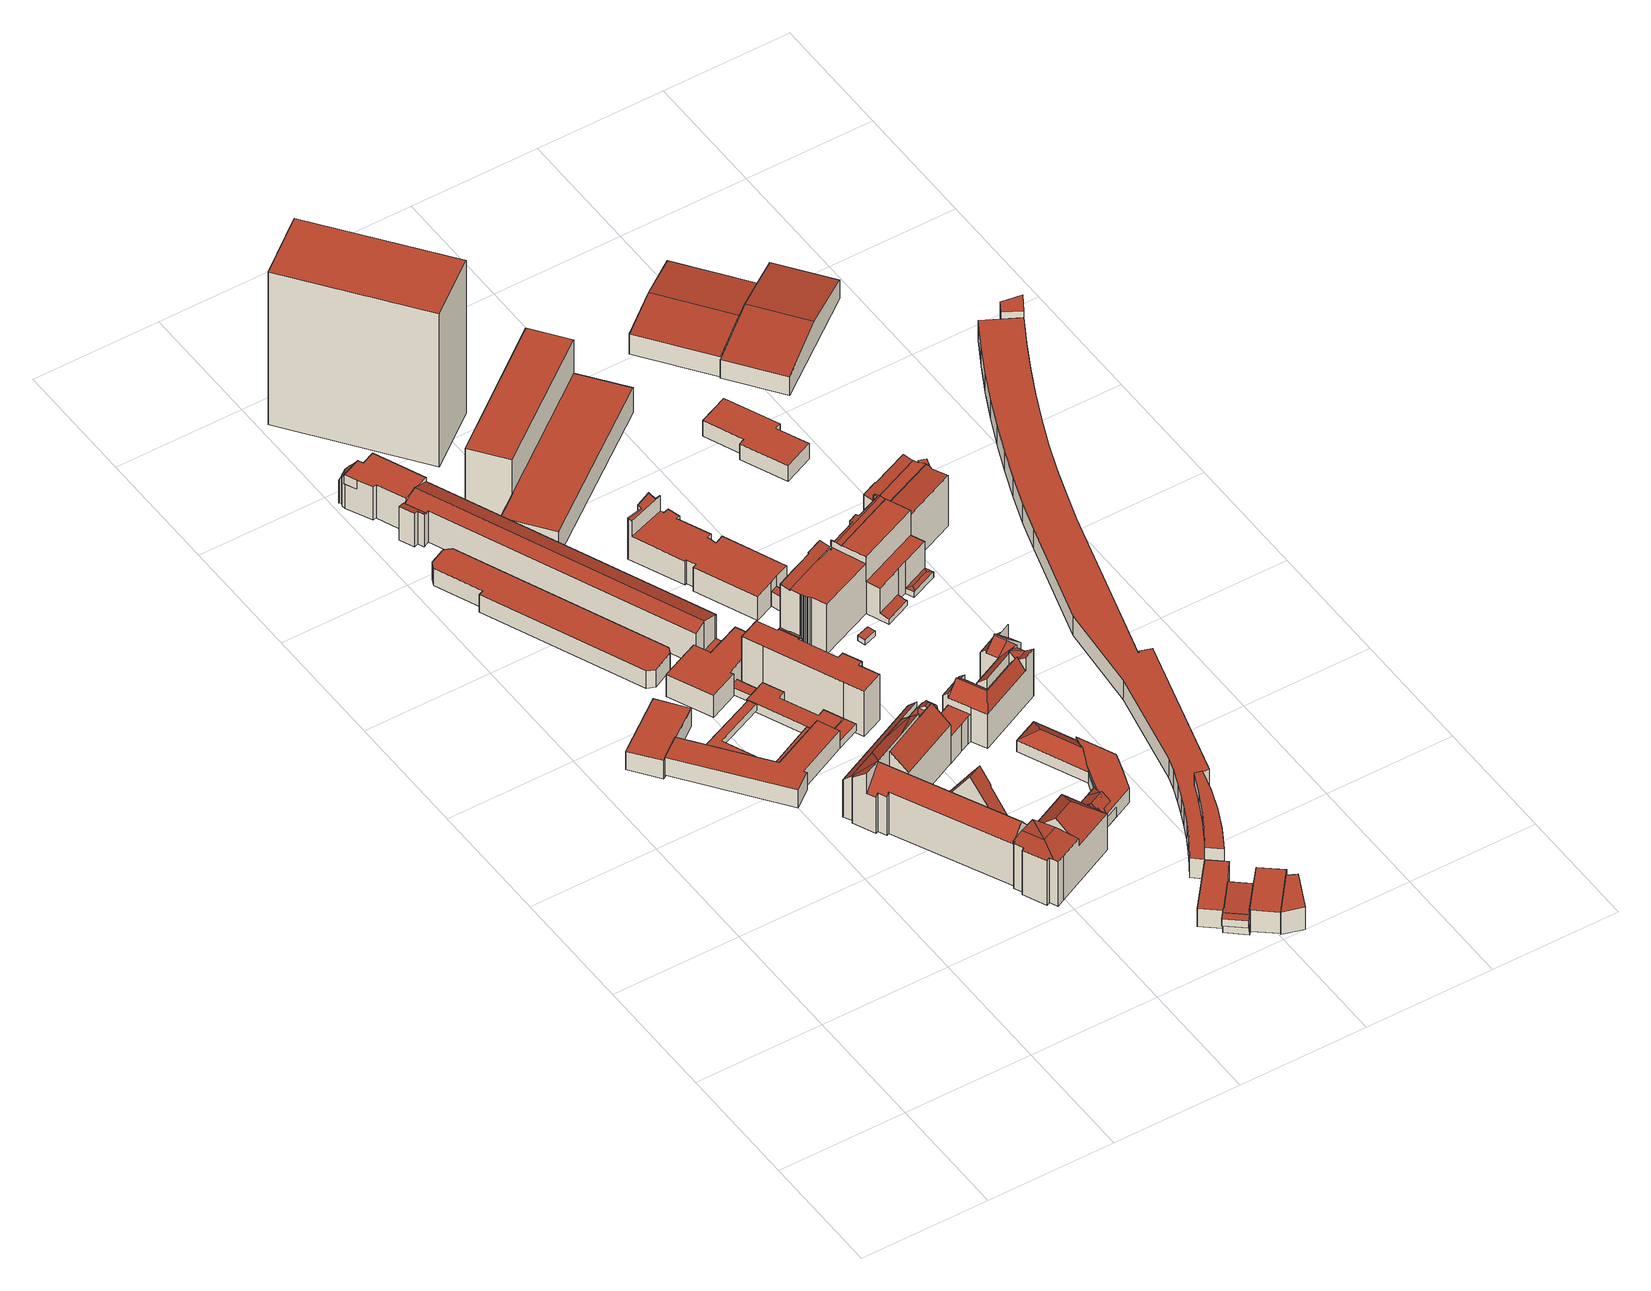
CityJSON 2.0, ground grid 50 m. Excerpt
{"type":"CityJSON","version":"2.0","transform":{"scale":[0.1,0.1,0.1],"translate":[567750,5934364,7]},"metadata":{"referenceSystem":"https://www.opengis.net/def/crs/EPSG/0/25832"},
"CityObjects":{
"building1":{"type":"Building","attributes":{"Gemeindeschluessel":"02000000","Geometrietyp2DReferenz":"3000","function":"31001_3020","roofType":"1000","measuredHeight":8.45,"storeysAboveGround":2},"geometry":[{"type":"MultiSurface","lod":"2","boundaries":[[[0,1,2,3,4]],[[5,6,7,8,9]],[[5,1,0,6]],[[7,4,3,8]],[[8,3,2,9]],[[5,9,2,1]],[[7,6,0,4]]],"semantics":{"surfaces":[{"type":"RoofSurface"},{"type":"GroundSurface"},{"type":"WallSurface"}],"values":[0,1,2,2,2,2,2]}}]},
"building2":{"type":"Building","attributes":{"name":"Staatliche Handelsschule Berliner Tor","Gemeindeschluessel":"02000000","Geometrietyp2DReferenz":"3000","function":"31001_3020","roofType":"1000","measuredHeight":8.22,"storeysAboveGround":2},"geometry":[{"type":"MultiSurface","lod":"2","boundaries":[[[10,11,12,13]],[[13,12,14,15]],[[16,10,13,15,17,18,19,20]],[[21,22,23,24,25,14,12,11]],[[25,24,18,17]],[[23,22,20,19]],[[21,11,10,16]],[[22,21,16,20]],[[24,23,19,18]],[[14,25,17,15]]],"semantics":{"surfaces":[{"type":"WallSurface"},{"type":"GroundSurface"},{"type":"RoofSurface"}],"values":[0,0,1,2,0,0,0,0,0,0]}}]},
"building3":{"type":"Building","attributes":{"Gemeindeschluessel":"02000000","Geometrietyp2DReferenz":"3000","function":"51009_1610","roofType":"1000","measuredHeight":2.94},"geometry":[{"type":"MultiSurface","lod":"2","boundaries":[[[26,27,28,29]],[[30,31,32,33]],[[34,35,36,30,33,26,29,37,38,39,40,41]],[[42,43,44,45,46,47,48,49,28,27,32,31]],[[32,27,26,33]],[[42,31,30,36]],[[47,46,40,39]],[[46,45,41,40]],[[45,44,34,41]],[[44,43,35,34]],[[48,47,39,38]],[[43,42,36,35]],[[49,48,38,37]],[[28,49,37,29]]],"semantics":{"surfaces":[{"type":"WallSurface"},{"type":"GroundSurface"},{"type":"RoofSurface"}],"values":[0,0,1,2,0,0,0,0,0,0,0,0,0,0]}}]},
"building4":{"type":"Building","attributes":{"Gemeindeschluessel":"02000000","Geometrietyp2DReferenz":"3000","function":"31001_3020","roofType":"1000","measuredHeight":8,"storeysAboveGround":2},"geometry":[{"type":"MultiSurface","lod":"2","boundaries":[[[50,51,52,53]],[[53,52,54,55]],[[55,54,56,57]],[[57,56,58,59]],[[59,58,60,61]],[[61,60,62,63]],[[63,62,64,65]],[[65,64,66,67]],[[51,50,68,69]],[[69,68,67,66]],[[67,68,50,53,55,57,59,61,63,65]],[[69,66,64,62,60,58,56,54,52,51]]],"semantics":{"surfaces":[{"type":"WallSurface"},{"type":"GroundSurface"},{"type":"RoofSurface"}],"values":[0,0,0,0,0,0,0,0,0,0,1,2]}}]},
"building5":{"type":"Building","attributes":{"name":"Hochschule für angewandte Wissenschaften","Gemeindeschluessel":"02000000","Geometrietyp2DReferenz":"3000","function":"31001_3020","roofType":"3100","measuredHeight":16.25,"storeysAboveGround":3},"geometry":[{"type":"MultiSurface","lod":"2","boundaries":[[[70,71,72,73,74,75,76]],[[77,78,79,80,81,82]],[[83,84,85]],[[86,87,88,89]],[[90,91,92,93]],[[93,92,94,95]],[[95,94,96,97]],[[98,74,73,99]],[[99,73,72,100]],[[100,72,71,101]],[[76,102,103,70]],[[104,103,105,106]],[[107,108,109]],[[110,111,112]],[[113,114,115,116]],[[117,81,80,118]],[[119,79,78,120]],[[120,78,77,121]],[[121,77,82,122]],[[123,124,125,126]],[[127,128,129,130]],[[108,107,128,127,131,132]],[[123,126,133,119,120,121,122,134,113,116,135,86,89,136,90,93,95,97,98,99,100,101,104,106,131,127,130]],[[123,130,129,137,124]],[[138,133,126,125]],[[110,139,109]],[[119,133,138,118,80,79]],[[134,122,82,81,117,140]],[[135,116,115,141,85,84]],[[113,134,140,112,111,114]],[[132,131,106,105]],[[104,101,71,70,103]],[[86,135,84,83,142,87]],[[83,85,141,102,76,142]],[[98,97,96,75,74]],[[91,90,136,143]],[[143,136,89,88]],[[137,129,128,107,109,139]],[[137,139,110,112,140,117,118,138,125,124]],[[132,105,103,102,141,115,114,111,110,109,108]],[[143,88,87,142,76,75,96,94,92,91]]],"semantics":{"surfaces":[{"type":"RoofSurface"},{"type":"WallSurface"},{"type":"GroundSurface"}],"values":[0,0,0,1,1,1,1,1,1,1,1,1,1,1,1,1,1,1,1,1,1,1,2,1,1,1,1,1,1,1,1,1,1,1,1,1,1,0,0,0,0]}}]},
"building6":{"type":"Building","attributes":{"Gemeindeschluessel":"02000000","Geometrietyp2DReferenz":"3000","function":"31001_3070","roofType":"3100","measuredHeight":28.02,"storeysAboveGround":4},"geometry":[{"type":"MultiSurface","lod":"2","boundaries":[[[144,145,146,147]],[[146,145,148,149]],[[150,151,152,153,154,155,156,157,158,159,160]],[[161,162,163,164,165,166,167]],[[168,169,170,171,172]],[[173,174,170,169]],[[175,170,174]],[[155,176,177,178,156]],[[179,180,181,182,183,155,154]],[[184,171,170,175,185,186,187,188]],[[183,189,176,155]],[[184,190,191,192,193,194,195,196]],[[188,197,198,199,200,191,190]],[[200,201,202,203,204,205,192,191]],[[206,207,208,209]],[[210,147,146,211]],[[212,213,214,215]],[[215,214,216,217]],[[217,216,218,219]],[[220,221,222,223]],[[224,225,226]],[[161,227,162]],[[172,228,229,168]],[[173,230,231,174]],[[232,233,234,235]],[[236,237,238,239]],[[240,160,159,241]],[[242,158,157]],[[243,153,152,244]],[[244,152,151,245]],[[245,151,150,246]],[[246,150,160,240]],[[171,247,228,172]],[[248,165,164,249]],[[249,164,163,250]],[[178,177,251]],[[182,181,252]],[[253,180,179,254]],[[196,171,184]],[[188,187,197]],[[255,176,189]],[[256,195,194,257]],[[257,194,193,258]],[[259,199,198,260]],[[261,205,204,262]],[[262,204,203,263]],[[263,203,202,264]],[[264,202,201,265]],[[265,201,200,266]],[[267,268,269,270]],[[242,157,271,272,273,218,216,214,213]],[[228,247,274,275,276]],[[277,227,161,226,225,278,279,220,223,272,271,178,251,238,237]],[[231,230,280,145,144,273,272,223,222]],[[281,275,274,282]],[[283,284,221,220,279,285]],[[286,287,288,177,176,255]],[[241,159,158,242,213,212]],[[253,254,243,244,245,246,240,241,212,215,217,219,210,211,281,282,289,256,257,258,261,262,263,264,265,266,259,260,290,283,285,291,292,267,270,232,235,248,249,250,293,236,239,288,287,294,295]],[[145,280,173,296,148]],[[231,222,221,284,297]],[[208,207,286,255,189,298]],[[228,276,149,148,296,229]],[[291,285,279,278]],[[252,181,180,253,295,209]],[[286,207,206,294,287]],[[295,294,206,209]],[[259,266,200,199]],[[183,182,298,189]],[[184,188,190]],[[261,258,193,192,205]],[[290,260,198,197,187,186]],[[256,289,171,196,195]],[[283,290,186,185,297,284]],[[231,297,185,175,174]],[[173,169,168]],[[289,282,274,247,171]],[[243,254,179,154,153]],[[288,239,238,251,177]],[[226,161,167]],[[248,235,234,166,165]],[[233,232,270,269]],[[268,267,292,299]],[[156,178,271,157]],[[236,293,277,237]],[[293,250,163,162,227,277]],[[292,291,278,225,224,299]],[[210,219,218,273,144,147]],[[281,211,146,149,276,275]],[[252,209,208,298,182]],[[268,299,224,226,167,166,234,233,269]],[[230,173,280]],[[173,168,229,296]]],"semantics":{"surfaces":[{"type":"RoofSurface"},{"type":"WallSurface"},{"type":"GroundSurface"}],"values":[0,0,0,0,0,0,0,0,0,0,0,0,0,0,0,1,1,1,1,1,1,1,1,1,1,1,1,1,1,1,1,1,1,1,1,1,1,1,1,1,1,1,1,1,1,1,1,1,1,1,0,0,0,1,1,1,1,1,2,0,0,0,1,1,1,1,1,1,1,1,1,1,1,1,1,1,1,1,1,1,1,1,1,1,1,1,1,1,1,0,0,0,0]}}]},
"building7":{"type":"Building","attributes":{"Gemeindeschluessel":"02000000","Geometrietyp2DReferenz":"3000","function":"31001_3020","roofType":"1000","measuredHeight":10.29,"storeysAboveGround":3},"geometry":[{"type":"MultiSurface","lod":"2","boundaries":[[[300,301,302,303]],[[303,302,304,305]],[[306,307,308,309]],[[309,308,310,311]],[[311,310,312,313]],[[313,312,314,315]],[[315,314,316,317]],[[304,302,301,316,314,312,310,308,307,318,319]],[[300,303,305,320,321,306,309,311,313,315,317]],[[306,321,318,307]],[[300,317,316,301]],[[320,305,304,319]],[[321,320,319,318]]],"semantics":{"surfaces":[{"type":"WallSurface"},{"type":"RoofSurface"},{"type":"GroundSurface"}],"values":[0,0,0,0,0,0,0,1,2,0,0,0,0]}}]},
"building8":{"type":"Building","attributes":{"Gemeindeschluessel":"02000000","Geometrietyp2DReferenz":"3000","function":"51009_1610","roofType":"1000","measuredHeight":3.27},"geometry":[{"type":"MultiSurface","lod":"2","boundaries":[[[322,323,324,325]],[[325,324,326,327]],[[327,326,328,329]],[[329,328,330,331]],[[323,322,331,330]],[[331,322,325,327,329]],[[323,330,328,326,324]]],"semantics":{"surfaces":[{"type":"WallSurface"},{"type":"GroundSurface"},{"type":"RoofSurface"}],"values":[0,0,0,0,0,1,2]}}]},
"building9":{"type":"Building","attributes":{"Gemeindeschluessel":"02000000","Geometrietyp2DReferenz":"3000","function":"31001_3020","roofType":"1000","measuredHeight":4.08,"storeysAboveGround":1},"geometry":[{"type":"MultiSurface","lod":"2","boundaries":[[[332,333,334,335]],[[336,337,338,339]],[[340,341,342,343]],[[340,343,332,335,344,345,336,339]],[[338,337,346,347,334,333,342,341]],[[347,346,345,344]],[[338,341,340,339]],[[346,337,336,345]],[[334,347,344,335]],[[342,333,332,343]]],"semantics":{"surfaces":[{"type":"WallSurface"},{"type":"GroundSurface"},{"type":"RoofSurface"}],"values":[0,0,0,1,2,0,0,0,0,0]}}]},
"building10":{"type":"Building","attributes":{"Gemeindeschluessel":"02000000","Geometrietyp2DReferenz":"3000","function":"51009_1610","roofType":"1000","measuredHeight":3.25},"geometry":[{"type":"MultiSurface","lod":"2","boundaries":[[[348,349,338,341]],[[350,351,352,353]],[[350,341,338,351]],[[351,338,349,352]],[[352,349,348,353]],[[353,348,341,350]]],"semantics":{"surfaces":[{"type":"RoofSurface"},{"type":"GroundSurface"},{"type":"WallSurface"}],"values":[0,1,2,2,2,2]}}]},
"building11":{"type":"Building","attributes":{"Gemeindeschluessel":"02000000","Geometrietyp2DReferenz":"3000","function":"31001_2500","roofType":"1000","measuredHeight":2.54,"storeysAboveGround":1},"geometry":[{"type":"MultiSurface","lod":"2","boundaries":[[[354,355,356,357]],[[358,359,360,361]],[[358,357,356,359]],[[359,356,355,360]],[[360,355,354,361]],[[361,354,357,358]]],"semantics":{"surfaces":[{"type":"RoofSurface"},{"type":"GroundSurface"},{"type":"WallSurface"}],"values":[0,1,2,2,2,2]}}]},
"building12":{"type":"Building","attributes":{"Gemeindeschluessel":"02000000","Geometrietyp2DReferenz":"3000","function":"31001_3020","roofType":"1000","measuredHeight":20.87,"storeysAboveGround":5},"geometry":[{"type":"MultiSurface","lod":"2","boundaries":[[[362,363,364,365]],[[364,366,365]],[[317,367,368,315]],[[369,370,367,317]],[[365,371,372,362]],[[373,374,375,376]],[[376,375,377,378]],[[378,377,379,380]],[[381,382,383,384]],[[380,379,370,369]],[[385,386,387,388,389,381,384,373,376,378,380,369,317,315]],[[383,382,390,391,372,371,392,368,367,370,379,377,375,374]],[[391,390,389,388]],[[383,374,373,384]],[[390,382,381,389]],[[387,386,366,364,363]],[[388,387,363,362,372,391]],[[386,385,392,371,365,366]],[[368,392,385,315]]],"semantics":{"surfaces":[{"type":"RoofSurface"},{"type":"WallSurface"},{"type":"GroundSurface"}],"values":[0,0,1,1,1,1,1,1,1,1,2,0,1,1,1,1,1,1,1]}}]},
"building13":{"type":"Building","attributes":{"Gemeindeschluessel":"02000000","Geometrietyp2DReferenz":"3000","function":"51009_1610","roofType":"2100","measuredHeight":3.66},"geometry":[{"type":"MultiSurface","lod":"2","boundaries":[[[393,394,395,396]],[[397,398,399,400]],[[397,396,395,398]],[[398,395,394,399]],[[399,394,393,400]],[[400,393,396,397]]],"semantics":{"surfaces":[{"type":"RoofSurface"},{"type":"GroundSurface"},{"type":"WallSurface"}],"values":[0,1,2,2,2,2]}}]},
"building14":{"type":"Building","attributes":{"Gemeindeschluessel":"02000000","Geometrietyp2DReferenz":"3000","function":"31001_3020","roofType":"1000","measuredHeight":70.5,"storeysAboveGround":17},"geometry":[{"type":"MultiSurface","lod":"2","boundaries":[[[401,402,403,404]],[[405,406,407,408]],[[406,405,401,404]],[[405,408,402,401]],[[408,407,403,402]],[[407,406,404,403]]],"semantics":{"surfaces":[{"type":"RoofSurface"},{"type":"GroundSurface"},{"type":"WallSurface"}],"values":[0,1,2,2,2,2]}}]},
"building15":{"type":"Building","attributes":{"Gemeindeschluessel":"02000000","Geometrietyp2DReferenz":"3000","function":"31001_3070","roofType":"3100","measuredHeight":8.96,"storeysAboveGround":1},"geometry":[{"type":"MultiSurface","lod":"2","boundaries":[[[409,410,411,412]],[[413,414,415,416,417,418,410,409]],[[419,412,411,420]],[[421,418,417,422]],[[422,417,416,423]],[[423,416,415,424]],[[424,415,414,425]],[[425,414,413,426]],[[426,413,409,412,419]],[[420,411,410,418,421]],[[420,421,422,423,424,425,426,419]]],"semantics":{"surfaces":[{"type":"RoofSurface"},{"type":"WallSurface"},{"type":"GroundSurface"}],"values":[0,0,1,1,1,1,1,1,1,1,2]}}]},
"building16":{"type":"Building","attributes":{"Gemeindeschluessel":"02000000","Geometrietyp2DReferenz":"3000","function":"31001_2080","roofType":"1000","measuredHeight":10.43,"storeysAboveGround":1},"geometry":[{"type":"MultiSurface","lod":"2","boundaries":[[[427,428,429,430,431,432,433,434]],[[435,436,437,438,439,440,441,442]],[[435,434,433,436]],[[436,433,432,437]],[[437,432,431,438]],[[438,431,430,439]],[[439,430,429,440]],[[440,429,428,441]],[[441,428,427,442]],[[442,427,434,435]]],"semantics":{"surfaces":[{"type":"RoofSurface"},{"type":"GroundSurface"},{"type":"WallSurface"}],"values":[0,1,2,2,2,2,2,2,2,2]}}]},
"building17":{"type":"Building","attributes":{"Gemeindeschluessel":"02000000","Geometrietyp2DReferenz":"3000","function":"31001_2420","roofType":"1000","measuredHeight":8.29,"storeysAboveGround":1},"geometry":[{"type":"MultiSurface","lod":"2","boundaries":[[[443,444,445,446]],[[446,445,447,448]],[[448,447,449,450]],[[450,449,451,452]],[[452,451,453,454]],[[454,453,455,456]],[[444,443,456,455]],[[456,443,446,448,450,452,454]],[[444,455,453,451,449,447,445]]],"semantics":{"surfaces":[{"type":"WallSurface"},{"type":"GroundSurface"},{"type":"RoofSurface"}],"values":[0,0,0,0,0,0,0,1,2]}}]},
"building18":{"type":"Building","attributes":{"Gemeindeschluessel":"02000000","Geometrietyp2DReferenz":"3000","function":"51009_1610","roofType":"3100","measuredHeight":8.95},"geometry":[{"type":"MultiSurface","lod":"2","boundaries":[[[410,457,458,411]],[[418,417,416,415,414,459,457,410]],[[420,411,458,460]],[[461,459,414,425]],[[425,414,415,424]],[[424,415,416,423]],[[423,416,417,422]],[[422,417,418,421]],[[421,418,410,411,420]],[[460,458,457,459,461]],[[460,461,425,424,423,422,421,420]]],"semantics":{"surfaces":[{"type":"RoofSurface"},{"type":"WallSurface"},{"type":"GroundSurface"}],"values":[0,0,1,1,1,1,1,1,1,1,2]}}]},
"building19":{"type":"Building","attributes":{"Gemeindeschluessel":"02000000","Geometrietyp2DReferenz":"3000","function":"31001_2420","roofType":"1000","measuredHeight":9.83,"storeysAboveGround":1},"geometry":[{"type":"MultiSurface","lod":"2","boundaries":[[[462,463,464,465,466,467,468]],[[469,470,471,472,441,440,439]],[[440,463,462,439]],[[469,468,467,470]],[[470,467,466,471]],[[471,466,465,472]],[[472,465,464,441]],[[441,464,463,440]],[[469,439,462,468]]],"semantics":{"surfaces":[{"type":"RoofSurface"},{"type":"GroundSurface"},{"type":"WallSurface"}],"values":[0,1,2,2,2,2,2,2,2]}}]},
"building20":{"type":"Building","attributes":{"Gemeindeschluessel":"02000000","Geometrietyp2DReferenz":"3000","function":"31001_3021","roofType":"1000","measuredHeight":19.5,"storeysAboveGround":3},"geometry":[{"type":"MultiSurface","lod":"2","boundaries":[[[473,474,475,476]],[[476,475,477,478]],[[479,480,481,482]],[[483,484,485,486]],[[487,488,489,490]],[[490,489,491,492]],[[492,491,484,483]],[[493,494,495,496]],[[496,495,497,498]],[[499,500,501,502]],[[502,501,503,504]],[[504,503,505,506]],[[506,505,507,508]],[[508,507,509,510]],[[511,512,513,514]],[[485,484,491,489,488,513,512,515,509,507,505,503,501,500,516,517,481,480]],[[510,509,515,518]],[[487,490,492,483,486,479,482,473,476,478,493,496,498,499,502,504,506,508,510,518,511,514]],[[479,486,485,480]],[[499,498,497,519,516,500]],[[487,514,513,488]],[[511,518,515,512]],[[473,482,481,517,520,474]],[[520,517,516,519]],[[494,493,478,477]],[[494,477,475,474,520,519,497,495]]],"semantics":{"surfaces":[{"type":"WallSurface"},{"type":"RoofSurface"},{"type":"GroundSurface"}],"values":[0,0,0,0,0,0,0,0,0,0,0,0,0,0,0,1,0,2,0,0,0,0,0,0,0,1]}}]},
"building21":{"type":"Building","attributes":{"Gemeindeschluessel":"02000000","Geometrietyp2DReferenz":"3000","function":"31001_2420","roofType":"1000","measuredHeight":10.21,"storeysAboveGround":1},"geometry":[{"type":"MultiSurface","lod":"2","boundaries":[[[521,465,466,522]],[[522,466,523,524]],[[525,526,465,521]],[[524,523,526,525]],[[524,525,521,522]],[[526,523,466,465]]],"semantics":{"surfaces":[{"type":"WallSurface"},{"type":"GroundSurface"},{"type":"RoofSurface"}],"values":[0,0,0,0,1,2]}}]},
"building22":{"type":"Building","attributes":{"Gemeindeschluessel":"02000000","Geometrietyp2DReferenz":"3000","function":"31001_3021","roofType":"1000","measuredHeight":6.67,"storeysAboveGround":1},"geometry":[{"type":"MultiSurface","lod":"2","boundaries":[[[527,528,529,530]],[[531,532,528,527]],[[533,534,532,531]],[[534,533,530,529]],[[530,533,531,527]],[[534,529,528,532]]],"semantics":{"surfaces":[{"type":"WallSurface"},{"type":"GroundSurface"},{"type":"RoofSurface"}],"values":[0,0,0,0,1,2]}}]},
"building23":{"type":"Building","attributes":{"Gemeindeschluessel":"02000000","Geometrietyp2DReferenz":"3000","function":"31001_3070","roofType":"1000","measuredHeight":9.03,"storeysAboveGround":1},"geometry":[{"type":"MultiSurface","lod":"2","boundaries":[[[410,535,536,537,538,539,540]],[[541,542,543]],[[544,545,546,547,548,541,543]],[[418,417,416,415,549,550,551,535,410]],[[548,552,553,542,541]],[[537,554,555,538]],[[556,540,539,557]],[[558,543,542,559]],[[554,546,545,555]],[[560,544,543,558]],[[561,549,415,562]],[[562,415,416,563]],[[563,416,417,564]],[[564,417,418,565]],[[550,566,551]],[[552,567,553]],[[568,569,567,552,547,536,551,566,570]],[[571,572,561,562,563,564,565,556,557,560,558,559,573]],[[560,557,539,538,555,545,544]],[[536,547,546,554,537]],[[571,573,569,568]],[[573,559,542,553,567,569]],[[572,571,568,570]],[[561,572,570,566,550,549]],[[547,552,548]],[[556,565,418,410,540]],[[551,536,535]]],"semantics":{"surfaces":[{"type":"RoofSurface"},{"type":"WallSurface"},{"type":"GroundSurface"}],"values":[0,0,0,0,0,0,1,1,1,1,1,1,1,1,1,1,0,2,1,1,1,1,1,1,1,1,1]}}]},
"building24":{"type":"Building","attributes":{"Gemeindeschluessel":"02000000","Geometrietyp2DReferenz":"3000","function":"31001_3070","roofType":"3100","measuredHeight":21.92,"storeysAboveGround":3},"geometry":[{"type":"MultiSurface","lod":"2","boundaries":[[[574,575,576,577,578,579]],[[580,581,582,583,584]],[[585,586,581,580]],[[587,588,589,590]],[[591,592,593,587,590]],[[594,595,596,597,598]],[[599,600,601,593,592]],[[602,603,604,605]],[[606,607,608,609,610,611,612,613]],[[614,615,616,617]],[[617,616,618,619]],[[619,618,620,621]],[[608,620,622,609]],[[623,624,625,626]],[[626,625,627,628]],[[629,575,574]],[[579,578,630]],[[631,632,633,634]],[[634,633,635,636]],[[583,637,584]],[[588,638,589]],[[605,581,586,602]],[[639,640,641,642]],[[642,641,643,644]],[[596,645,597]],[[632,590,589]],[[591,590,632,631]],[[604,595,594,581,605]],[[581,594,598,582]],[[646,600,599]],[[647,613,612,648]],[[648,612,611,649]],[[650,607,606,651]],[[651,606,613,647]],[[652,638,588,587,593,601,653]],[[652,653,654,655,623,626,628,614,617,619,621,650,651,647,648,649,656,657,658,659,639,642,644,660]],[[661,662,663,664,665,579,630]],[[629,574,665,664,634,636,666]],[[629,666,657,656,576,575]],[[667,661,630,578,577,610,609,622]],[[663,654,653,601,600,646]],[[585,658,657,666,636,635]],[[659,658,585,580,584,637,668]],[[652,660,603,602,586,638]],[[660,644,643,645,596,595,604,603]],[[583,582,598,597]],[[640,639,659,668]],[[599,592,591,669]],[[663,662,655,654]],[[574,579,665]],[[656,649,611,610,577,576]],[[623,655,662,661,667,624]],[[615,614,628,627]],[[650,621,620,608,607]],[[640,668,637,583,597,645,643,641]],[[585,635,633,632,589,638,586]],[[669,591,631,634,664]],[[669,664,663,646,599]],[[615,627,625,624,667,622,620,618,616]]],"semantics":{"surfaces":[{"type":"RoofSurface"},{"type":"WallSurface"},{"type":"GroundSurface"}],"values":[0,0,0,0,0,0,0,0,0,1,1,1,1,1,1,1,1,1,1,1,1,1,1,1,1,1,1,1,1,1,1,1,1,1,1,2,0,0,1,1,1,1,1,1,1,1,1,1,1,1,1,1,1,1,0,0,0,0,0]}}]},
"building25":{"type":"Building","attributes":{"Gemeindeschluessel":"02000000","Geometrietyp2DReferenz":"3000","function":"31001_3020","roofType":"1000","measuredHeight":26.72,"storeysAboveGround":8},"geometry":[{"type":"MultiSurface","lod":"2","boundaries":[[[670,671,672,673]],[[674,673,672,675]],[[676,671,670,677]],[[678,679,680,681]],[[678,681,682,674,675,683]],[[679,678,683,684]],[[685,682,681,680]],[[674,682,685,677,670,673]],[[683,675,672,671,676,684]],[[685,680,679,684,676,677]]],"semantics":{"surfaces":[{"type":"RoofSurface"},{"type":"WallSurface"},{"type":"GroundSurface"}],"values":[0,1,1,1,2,1,1,1,1,0]}}]},
"building26":{"type":"Building","attributes":{"Gemeindeschluessel":"02000000","Geometrietyp2DReferenz":"3000","function":"31001_2460","roofType":"1000","measuredHeight":2.34,"storeysAboveGround":1},"geometry":[{"type":"MultiSurface","lod":"2","boundaries":[[[686,687,688,689]],[[690,691,692,693]],[[690,689,688,691]],[[691,688,687,692]],[[692,687,686,693]],[[693,686,689,690]]],"semantics":{"surfaces":[{"type":"RoofSurface"},{"type":"GroundSurface"},{"type":"WallSurface"}],"values":[0,1,2,2,2,2]}}]},
"building27":{"type":"Building","attributes":{"Gemeindeschluessel":"02000000","Geometrietyp2DReferenz":"3000","function":"31001_2420","roofType":"1000","measuredHeight":9},"geometry":[{"type":"MultiSurface","lod":"2","boundaries":[[[694,695,696,697,698,699,700,701,702,703]],[[704,705,706,707,708,709,710,711,712,713]],[[713,712,695,694]],[[712,711,696,695]],[[711,710,697,696]],[[710,709,698,697]],[[709,708,699,698]],[[708,707,700,699]],[[707,706,701,700]],[[706,705,702,701]],[[705,704,703,702]],[[704,713,694,703]]],"semantics":{"surfaces":[{"type":"GroundSurface"},{"type":"RoofSurface"},{"type":"WallSurface"}],"values":[0,1,2,2,2,2,2,2,2,2,2,2]}}]},
"building28":{"type":"Building","attributes":{"name":"Gymnasium Klosterschule","Gemeindeschluessel":"02000000","Geometrietyp2DReferenz":"3000","function":"31001_3021","roofType":"1000","measuredHeight":26.23,"storeysAboveGround":6},"geometry":[{"type":"MultiSurface","lod":"2","boundaries":[[[714,715,716,717,718]],[[719,720,721,715,722]],[[723,724,725,726,727,728,729,730]],[[731,732,733,734]],[[735,736,737,738]],[[739,740,735,738]],[[741,742,743,744,745,746]],[[747,736,735,740]],[[748,749,750,751,752,753,754,755,756,757,758,759,760]],[[761,762,763,764,765,766,767,768,769,770,771,772,773,774]],[[747,775,737,736]],[[776,777,778,779]],[[732,780,781,782]],[[783,784,785,786]],[[715,714,722]],[[715,721,716]],[[787,729,728,788]],[[788,728,727,789]],[[789,727,726,790]],[[779,725,724,776]],[[791,792,793,794]],[[794,793,795,796]],[[796,795,797,798]],[[798,797,799,800]],[[800,799,801,802]],[[802,801,803,804]],[[804,803,805,806]],[[806,805,807,808]],[[782,733,732]],[[809,810,811,812]],[[813,814,815,816]],[[816,815,817,818]],[[737,819,820,738]],[[821,745,744,822]],[[822,744,743,823]],[[784,741,746,785]],[[824,758,757,825]],[[825,757,756,826]],[[826,756,755,827]],[[827,755,754,828]],[[828,754,753,829]],[[829,753,752,830]],[[830,752,751,831]],[[831,751,750,832]],[[773,749,748,774]],[[833,772,771,834]],[[834,771,770,835]],[[835,770,769,836]],[[836,769,768,837]],[[837,768,767,838]],[[838,767,766,839]],[[839,766,765,840]],[[840,765,764,841]],[[841,764,763,842]],[[842,763,762,843]],[[844,845,846,847,819,737,775,848]],[[844,848,849,850,851,852,853,854,791,794,796,798,800,802,804,806,808,855,856,857,787,788,789,790,858,859,809,812,813,816,818,860,821,822,823,824,825,826,827,828,829,830,831,832,833,834,835,836,837,838,839,840,841,842,843]],[[861,862,863,817,815,814,811,810,864,865,866,867]],[[868,861,867,869]],[[846,845,870,871,872,873]],[[874,875,876,820,819,847,877,878]],[[879,872,871,869,867,866,880]],[[871,870,868,869]],[[877,847,846,873]],[[854,853,731,734,878,877,873,872]],[[748,760,862,861,868,870,845,761,774]],[[850,849,739,738,820,876]],[[849,848,775,747,740,739]],[[833,832,750,749,773,772]],[[824,823,743,742,759,758]],[[821,860,786,785,746,745]],[[844,843,762,761,845]],[[852,851,875,874,781,780]],[[876,875,851,850]],[[863,862,760,759,742,741,784,783]],[[860,818,817,863,783,786]],[[811,814,813,812]],[[853,852,780,732,731]],[[874,878,734,733,782,781]],[[864,810,809,859]],[[859,858,778,777,865,864]],[[791,854,872,879,792]],[[881,855,808,807]],[[882,880,866,865,777,776,724,723]],[[716,721,720,883,882,723,730,717]],[[858,790,726,725,779,778]],[[856,855,881,883,720,719]],[[857,856,719,722,714,718]],[[787,857,718,717,730,729]],[[881,807,805,803,801,799,797,795,793,792,879,880,882,883]]],"semantics":{"surfaces":[{"type":"RoofSurface"},{"type":"WallSurface"},{"type":"GroundSurface"}],"values":[0,0,0,0,0,0,0,0,0,0,0,0,0,0,1,1,1,1,1,1,1,1,1,1,1,1,1,1,1,1,1,1,1,1,1,1,1,1,1,1,1,1,1,1,1,1,1,1,1,1,1,1,1,1,1,1,2,0,0,0,0,1,1,1,1,1,1,1,1,1,1,1,1,1,1,1,1,1,1,1,1,1,1,1,1,1,1,1,1,0]}}]},
"building29":{"type":"Building","attributes":{"Gemeindeschluessel":"02000000","Geometrietyp2DReferenz":"3000","function":"31001_3020","roofType":"1000","measuredHeight":7.16,"storeysAboveGround":2},"geometry":[{"type":"MultiSurface","lod":"2","boundaries":[[[884,885,886,887,888,889,890,891]],[[892,893,894,895,896,897,898,899]],[[898,897,889,888]],[[895,894,884,891]],[[896,895,891,890]],[[897,896,890,889]],[[894,893,885,884]],[[893,892,886,885]],[[892,899,887,886]],[[899,898,888,887]]],"semantics":{"surfaces":[{"type":"GroundSurface"},{"type":"RoofSurface"},{"type":"WallSurface"}],"values":[0,1,2,2,2,2,2,2,2,2]}}]},
"building30":{"type":"Building","attributes":{"Gemeindeschluessel":"02000000","Geometrietyp2DReferenz":"3000","function":"31001_2420","roofType":"1000","measuredHeight":9},"geometry":[{"type":"MultiSurface","lod":"2","boundaries":[[[900,901,902,903,904,905,906,907,908,909,910,911,912,913,914,915,916,917,918,919,920,921,922,923,924,925,926,927,928,929,930,931,932,933,934,935,936,937,938,939,940,941,942,943,944]],[[945,946,947,948,949,950,951,952,953,954,955,956,957,958,959,960,961,962,963,964,965,966,967,968,969,970,971,972,973,444,974,975,976,977,978,979,980,981,982,983,984,985,986,987,988]],[[988,987,901,900]],[[987,986,902,901]],[[986,985,903,902]],[[985,984,904,903]],[[984,983,905,904]],[[983,982,906,905]],[[982,981,907,906]],[[981,980,908,907]],[[980,979,909,908]],[[979,978,910,909]],[[978,977,911,910]],[[977,976,912,911]],[[976,975,913,912]],[[975,974,914,913]],[[974,444,915,914]],[[444,973,916,915]],[[973,972,917,916]],[[972,971,918,917]],[[971,970,919,918]],[[970,969,920,919]],[[969,968,921,920]],[[968,967,922,921]],[[967,966,923,922]],[[966,965,924,923]],[[965,964,925,924]],[[964,963,926,925]],[[963,962,927,926]],[[962,961,928,927]],[[961,960,929,928]],[[960,959,930,929]],[[959,958,931,930]],[[958,957,932,931]],[[957,956,933,932]],[[956,955,934,933]],[[955,954,935,934]],[[954,953,936,935]],[[953,952,937,936]],[[952,951,938,937]],[[951,950,939,938]],[[950,949,940,939]],[[949,948,941,940]],[[948,947,942,941]],[[947,946,943,942]],[[946,945,944,943]],[[945,988,900,944]]],"semantics":{"surfaces":[{"type":"GroundSurface"},{"type":"RoofSurface"},{"type":"WallSurface"}],"values":[0,1,2,2,2,2,2,2,2,2,2,2,2,2,2,2,2,2,2,2,2,2,2,2,2,2,2,2,2,2,2,2,2,2,2,2,2,2,2,2,2,2,2,2,2,2,2]}}]},
"building31":{"type":"Building","attributes":{"Gemeindeschluessel":"02000000","Geometrietyp2DReferenz":"3000","function":"31001_2500","roofType":"1000","measuredHeight":2.81,"storeysAboveGround":1},"geometry":[{"type":"MultiSurface","lod":"2","boundaries":[[[989,990,991,992]],[[993,994,995,996]],[[996,995,990,989]],[[995,994,991,990]],[[994,993,992,991]],[[993,996,989,992]]],"semantics":{"surfaces":[{"type":"GroundSurface"},{"type":"RoofSurface"},{"type":"WallSurface"}],"values":[0,1,2,2,2,2]}}]},
"building32":{"type":"Building","attributes":{"Gemeindeschluessel":"02000000","Geometrietyp2DReferenz":"3000","function":"31001_3210","roofType":"3100","measuredHeight":11.47,"storeysAboveGround":1},"geometry":[{"type":"MultiSurface","lod":"2","boundaries":[[[997,998,999,1000]],[[998,1001,1002,999]],[[1003,997,1000,1004]],[[1005,1002,1001,1006]],[[1006,1001,998,997,1003]],[[1004,1000,999,1002,1005]],[[1004,1005,1006,1003]]],"semantics":{"surfaces":[{"type":"RoofSurface"},{"type":"WallSurface"},{"type":"GroundSurface"}],"values":[0,0,1,1,1,1,2]}}]},
"building33":{"type":"Building","attributes":{"Gemeindeschluessel":"02000000","Geometrietyp2DReferenz":"3000","function":"31001_3210","roofType":"3100","measuredHeight":11.7,"storeysAboveGround":2},"geometry":[{"type":"MultiSurface","lod":"2","boundaries":[[[1007,1008,1009,1010,1011]],[[1008,1012,1013,1014,1009]],[[1015,1011,1010,1016]],[[1017,1007,1011,1015]],[[1018,1014,1013,1019]],[[1019,1013,1012,1020]],[[1020,1012,1008,1007,1017]],[[1016,1010,1009,1014,1018]],[[1016,1018,1019,1020,1017,1015]]],"semantics":{"surfaces":[{"type":"RoofSurface"},{"type":"WallSurface"},{"type":"GroundSurface"}],"values":[0,0,1,1,1,1,1,1,2]}}]},
"building34":{"type":"Building","attributes":{"Gemeindeschluessel":"02000000","Geometrietyp2DReferenz":"3000","function":"31001_2420","roofType":"1000","measuredHeight":9},"geometry":[{"type":"MultiSurface","lod":"2","boundaries":[[[1021,1022,1023,1024]],[[1025,1026,1027,1028]],[[1028,1027,1022,1021]],[[1027,1026,1023,1022]],[[1026,1025,1024,1023]],[[1025,1028,1021,1024]]],"semantics":{"surfaces":[{"type":"GroundSurface"},{"type":"RoofSurface"},{"type":"WallSurface"}],"values":[0,1,2,2,2,2]}}]}
},
"vertices":[
[395,1890,126],[315,1997,126],[102,1838,126],[183,1731,126],[190,1736,126],[315,1997,41],[395,1890,41],[190,1736,41],[183,1731,41],[102,1838,41],
[544,1417,52],[544,1417,134],[473,1363,134],[473,1363,52],[190,1736,134],[190,1736,52],[537,1426,52],[271,1797,52],[493,1506,52],[708,1605,52],[744,1523,52],[537,1426,134],[744,1523,134],[708,1605,134],[493,1506,134],[271,1797,134],
[598,1854,54],[598,1854,84],[611,1823,84],[611,1823,54],[339,1707,54],[339,1707,84],[319,1734,84],[319,1734,54],[493,1506,54],[448,1564,54],[379,1723,54],[418,1741,54],[487,1581,54],[507,1555,54],[691,1642,54],[708,1605,54],[379,1723,84],[448,1564,84],[493,1506,84],[708,1605,84],[691,1642,84],[507,1555,84],[487,1581,84],[418,1741,84],
[127,2976,40],[127,2976,120],[156,2964,120],[156,2964,40],[495,2178,120],[495,2178,40],[485,2154,120],[485,2154,40],[402,2112,120],[402,2112,40],[371,2124,120],[371,2124,40],[109,2732,120],[109,2732,40],[129,2741,120],[129,2741,40],[52,2919,120],[52,2919,40],[64,2947,40],[64,2947,120],
[81,3422,191],[75,3429,182],[67,3435,174],[58,3438,168],[48,3439,163],[42,3439,162],[7,3390,191],[99,3106,197],[116,3113,192],[125,3090,192],[135,3094,189],[100,3175,189],[74,3163,197],[6,3393,152],[7,3385,152],[27,3344,152],[5,3400,42],[5,3400,174],[11,3414,161],[11,3414,42],[16,3420,42],[16,3420,158],[22,3428,153],[22,3428,42],[29,3434,153],[29,3434,42],[38,3438,158],[38,3438,42],[48,3439,42],[58,3438,42],[67,3435,42],[75,3429,42],[7,3390,195],[81,3422,195],[81,3422,42],[90,3402,195],[90,3402,42],[225,3230,177],[225,3230,195],[184,3212,195],[141,3194,195],[115,3183,195],[115,3183,184],[68,3290,42],[68,3290,195],[54,3289,195],[54,3289,42],[100,3175,177],[135,3094,177],[125,3090,42],[116,3113,42],[99,3106,42],[74,3163,42],[612,2143,42],[612,2143,202],[570,2125,184],[570,2125,42],[680,2173,42],[680,2173,177],[676,2171,179],[676,2171,42],[141,3424,42],[141,3424,195],[150,3101,42],[115,3181,42],[7,3385,42],[4,3419,42],[617,2146,204],[150,3101,184],[162,3203,204],[115,3181,184],[27,3344,195],[6,3393,186],[4,3419,146],
[604,1149,314],[669,1179,314],[589,1205,268],[580,1200,268],[706,1271,259],[585,1214,259],[874,611,263],[864,606,261],[905,519,261],[919,526,263],[925,512,263],[947,599,270],[909,679,270],[876,664,266],[863,658,264],[866,652,264],[857,647,263],[903,860,221],[920,823,160],[969,846,160],[938,912,271],[943,915,271],[925,954,337],[870,928,337],[889,1322,285],[890,1320,288],[932,1341,288],[961,1390,234],[875,1350,234],[890,1320,287],[904,1290,234],[946,1311,288],[974,710,261],[973,709,262],[942,695,266],[933,495,261],[962,509,261],[1051,550,261],[1032,588,266],[1012,630,270],[965,1383,234],[977,1325,249],[977,1326,249],[989,1331,234],[986,1338,234],[993,672,266],[975,1361,256],[992,1369,256],[1002,1396,238],[999,1398,235],[990,1400,230],[980,1399,227],[961,1390,227],[989,1331,227],[1006,1339,227],[1016,1347,230],[1020,1359,237],[1020,1367,234],[1017,1373,234],[1014,1379,234],[1012,1383,234],[1007,1392,235],[1145,778,225],[1141,787,225],[1099,670,310],[1216,628,225],[580,1200,57],[589,1205,57],[655,1092,57],[655,1092,248],[644,1087,234],[644,1087,57],[629,1120,234],[629,1120,57],[620,1116,222],[620,1116,57],[767,1143,221],[767,1143,234],[735,1210,298],[735,1210,221],[819,1034,160],[819,1034,221],[837,997,221],[920,823,221],[875,1350,258],[875,1350,259],[904,1290,314],[904,1290,298],[900,992,57],[900,992,270],[906,995,270],[906,995,57],[918,780,57],[918,780,246],[935,788,223],[935,788,57],[857,647,57],[866,652,57],[863,658,249],[919,526,57],[905,519,57],[864,606,57],[874,611,57],[961,1390,258],[943,915,57],[938,912,57],[969,846,57],[973,709,223],[1051,550,225],[962,509,57],[933,495,57],[974,710,225],[980,1399,57],[990,1400,57],[999,1398,57],[1016,1347,57],[1006,1339,57],[1007,1392,57],[1012,1383,57],[1014,1379,57],[1017,1373,57],[1020,1367,57],[1020,1359,57],[855,1059,57],[855,1059,148],[866,1065,148],[866,1065,57],[909,679,311],[669,1179,311],[604,1149,222],[947,1419,227],[571,1242,227],[585,1214,258],[902,815,246],[803,1026,244],[751,1135,244],[792,1237,314],[571,1242,57],[947,1419,57],[1009,1258,57],[1009,1258,234],[751,1135,57],[1140,788,224],[1140,788,57],[973,709,57],[961,1390,57],[977,1326,57],[803,1026,57],[858,1052,57],[902,815,57],[1145,778,57],[1216,628,57],[763,1298,259],[977,1325,298],[1012,630,310],[858,1052,160],
[585,1944,44],[585,1944,147],[591,1931,147],[591,1931,44],[480,1882,147],[480,1882,44],[583,2058,44],[583,2058,147],[718,2115,147],[718,2115,44],[720,2110,147],[720,2110,44],[758,2022,147],[758,2022,44],[732,2010,147],[732,2010,44],[651,1974,147],[651,1974,44],[557,2119,147],[403,2052,147],[403,2052,44],[557,2119,44],
[622,1961,50],[622,1961,83],[654,1885,83],[654,1885,50],[619,1869,83],[619,1869,50],[591,1931,83],[591,1931,50],[585,1944,83],[585,1944,50],
[684,1898,45],[684,1898,85],[719,1820,85],[719,1820,45],[782,1678,45],[782,1678,85],[814,1606,85],[814,1606,45],[725,1567,45],[725,1567,85],[596,1859,85],[596,1859,45],[689,1807,45],[753,1665,45],[753,1665,85],[689,1807,85],
[744,1523,85],[834,1562,85],[725,1567,53],[814,1606,53],[834,1562,53],[744,1523,53],
[627,2109,72],[691,2137,72],[676,2171,72],[612,2143,72],[612,2143,46],[676,2171,46],[691,2137,46],[627,2109,46],
[805,1865,247],[823,1873,233],[822,1874,233],[774,1935,247],[792,1943,233],[651,1974,253],[732,2010,253],[684,1898,44],[684,1898,253],[774,1935,253],[805,1865,253],[900,1647,44],[900,1647,253],[934,1571,253],[934,1571,44],[847,1533,253],[847,1533,44],[814,1606,253],[814,1606,44],[887,1725,44],[887,1725,253],[918,1655,253],[918,1655,44],[767,1932,44],[792,1943,44],[823,1873,44],[800,1863,44],[864,1715,44],[864,1715,253],[800,1863,253],[767,1932,253],
[1402,58,93],[1418,77,98],[1348,135,98],[1332,116,93],[1332,116,61],[1348,135,61],[1418,77,61],[1402,58,61],
[381,3388,738],[596,3551,738],[230,4032,738],[18,3867,738],[381,3388,33],[18,3867,33],[230,4032,33],[596,3551,33],
[1169,727,153],[1238,760,153],[1214,811,107],[1145,778,107],[1193,676,107],[1263,709,107],[1257,722,118],[1264,725,118],[1254,745,136],[1247,742,136],[1145,778,63],[1214,811,63],[1247,742,63],[1254,745,63],[1264,725,63],[1257,722,63],[1263,709,63],[1193,676,63],
[1418,77,99],[1428,89,100],[1426,91,100],[1502,184,111],[1436,238,111],[1360,145,100],[1358,147,100],[1348,135,99],[1348,135,6],[1358,147,6],[1360,145,6],[1436,238,6],[1502,184,6],[1426,91,6],[1428,89,6],[1418,77,6],
[1440,382,11],[1440,382,94],[1490,341,94],[1490,341,11],[1503,331,94],[1503,331,11],[1436,238,94],[1436,238,11],[1360,145,94],[1360,145,11],[1358,147,94],[1358,147,11],[1291,201,94],[1291,201,11],
[1299,789,153],[1275,840,107],[1324,738,107],[1275,840,63],[1324,738,63],
[1502,184,105],[1426,91,105],[1428,89,105],[1506,25,105],[1618,163,105],[1635,183,105],[1555,248,105],[1555,248,6],[1635,183,6],[1618,163,6],[1506,25,6],
[656,2668,46],[656,2668,233],[720,2684,230],[720,2684,46],[715,2698,238],[715,2698,46],[753,2463,46],[753,2463,155],[746,2460,155],[746,2460,46],[752,2421,46],[752,2421,155],[768,2428,155],[768,2428,46],[958,2233,46],[958,2233,155],[928,2219,155],[928,2219,46],[853,2186,155],[853,2186,46],[776,2725,46],[776,2725,241],[786,2701,227],[786,2701,46],[808,2707,226],[808,2707,46],[814,2692,46],[814,2692,155],[836,2698,155],[836,2698,46],[849,2649,155],[849,2649,46],[835,2645,155],[835,2645,46],[889,2521,155],[889,2521,46],[870,2513,155],[870,2513,46],[915,2492,46],[915,2492,155],[1016,2257,155],[1016,2257,46],[879,2476,155],[808,2705,155],[662,2655,155],[879,2476,46],[808,2705,225],[662,2655,225],
[1506,25,3],[1618,163,3],[1655,146,105],[1655,146,3],[1588,0,3],[1588,0,105],
[928,2219,47],[928,2219,113],[958,2233,113],[958,2233,47],[959,2126,47],[959,2126,113],[989,2139,47],[989,2139,113],
[1292,785,153],[1305,826,127],[1316,860,106],[1312,858,106],[1311,857,106],[1214,811,106],[1294,1148,151],[1317,1225,112],[1220,1181,112],[1336,926,112],[1336,925,112],[1336,924,112],[1346,953,127],[1361,999,151],[1263,709,106],[1268,711,106],[1278,744,127],[1376,1046,127],[1385,1075,112],[1336,924,106],[1336,925,106],[1214,811,62],[1311,857,62],[1220,1181,62],[1317,1225,62],[1336,926,62],[1263,709,62],[1257,722,62],[1264,725,62],[1254,745,62],[1247,742,62],[1268,711,127],[1385,1075,127],[1425,852,127],[1450,932,127],[1398,773,127],[1425,852,62],[1398,773,62],[1450,932,62],
[1160,1426,231],[1179,1434,231],[1170,1453,213],[1076,1409,213],[1085,1390,231],[1104,1399,231],[1324,1450,219],[1371,1472,258],[1350,1516,258],[1319,1501,232],[1304,1494,219],[1325,1450,219],[1387,1437,258],[1401,1407,247],[1387,1436,247],[1368,1427,258],[1341,1414,274],[1352,1390,252],[1355,1385,247],[1401,1406,247],[1371,1472,264],[1452,1511,173],[1431,1554,173],[1379,1529,232],[1350,1516,264],[1358,1379,252],[1369,1355,273],[1415,1377,273],[1387,1437,109],[1468,1475,109],[1452,1511,109],[1371,1472,109],[1017,1373,109],[1020,1367,109],[1020,1359,109],[1085,1390,109],[1076,1409,109],[1062,1402,109],[1027,1386,109],[1014,1379,109],[977,1326,55],[977,1326,179],[1006,1339,179],[1006,1339,55],[1016,1347,179],[1016,1347,55],[1020,1359,179],[1020,1359,55],[1085,1390,179],[1106,1304,55],[1106,1304,179],[1073,1288,179],[1073,1288,55],[1009,1258,179],[1009,1258,55],[1179,1434,211],[1085,1390,211],[1341,1414,211],[1341,1414,258],[1217,1355,258],[1217,1355,211],[1200,1391,219],[1200,1391,211],[1304,1494,232],[1387,1436,258],[1386,1558,55],[1386,1558,210],[1395,1538,231],[1395,1538,55],[1431,1555,231],[1431,1555,55],[1431,1554,232],[1369,1355,212],[1014,1379,55],[1027,1386,55],[1062,1402,55],[1020,1367,55],[1017,1373,55],[1387,1436,55],[1415,1377,55],[1151,1252,55],[1123,1311,55],[1170,1453,55],[1200,1390,55],[1325,1450,55],[1294,1514,55],[1468,1475,55],[1122,1311,211],[1123,1311,212],[1151,1252,212],[1184,1303,261],[1132,1412,261],[1200,1390,211],[1122,1311,179],[1294,1514,210],[1355,1385,261],
[461,3068,281],[945,3434,281],[843,3568,281],[360,3200,281],[360,3200,13],[843,3568,13],[945,3434,127],[461,3068,127],[489,2830,13],[489,2830,127],[365,2994,127],[365,2994,13],[461,3067,13],[1071,3269,13],[1071,3269,127],[461,3067,127],
[1086,1890,74],[1136,1906,74],[1127,1937,74],[1076,1922,74],[1076,1922,51],[1127,1937,51],[1136,1906,51],[1086,1890,51],
[1490,341,60],[1440,382,60],[1487,458,60],[1531,536,60],[1570,616,60],[1606,697,60],[1633,690,60],[1608,599,60],[1576,510,60],[1536,424,60],[1536,424,150],[1576,510,150],[1608,599,150],[1633,690,150],[1606,697,150],[1570,616,150],[1531,536,150],[1487,458,150],[1440,382,150],[1490,341,150],
[872,2045,75],[880,2049,75],[897,2056,75],[882,2092,75],[857,2081,75],[888,2008,73],[913,2019,79],[897,2056,79],[872,2045,73],[897,2056,268],[1122,2153,268],[1105,2193,277],[1040,2166,277],[1042,2162,276],[989,2139,276],[959,2126,276],[882,2092,276],[1210,1936,64],[1307,1977,64],[1293,2010,75],[1196,1969,75],[1359,2019,73],[1432,2050,73],[1442,2073,68],[1336,2028,68],[1350,1996,68],[1351,1997,68],[1364,2257,267],[1577,2348,267],[1561,2385,275],[1410,2321,275],[1409,2323,276],[1347,2297,276],[1454,2041,68],[1381,2216,269],[1603,2310,269],[1603,2311,269],[1601,2314,269],[1600,2316,269],[1598,2319,269],[1596,2321,269],[1593,2323,269],[1591,2325,269],[1588,2326,269],[1585,2328,269],[1577,2348,269],[1364,2257,269],[1418,2129,275],[1631,2220,275],[1605,2281,269],[1606,2284,269],[1606,2287,269],[1607,2290,268],[1607,2293,268],[1607,2296,268],[1607,2299,268],[1606,2302,267],[1605,2305,267],[1604,2308,267],[1603,2310,267],[1381,2216,267],[1455,2041,68],[1122,2153,64],[1124,2153,64],[1107,2194,64],[1105,2193,64],[1310,1978,64],[1296,2011,64],[1293,2010,64],[1357,2254,64],[1364,2257,64],[1347,2297,64],[1340,2294,64],[959,2126,42],[989,2139,42],[1042,2162,42],[1040,2166,42],[959,1930,42],[959,1930,271],[936,1986,271],[936,1986,42],[932,1989,271],[932,1989,42],[928,1993,271],[928,1993,42],[925,1997,271],[925,1997,42],[922,2001,271],[922,2001,42],[920,2005,271],[920,2005,42],[918,2010,271],[918,2010,42],[916,2014,271],[916,2014,42],[1230,2185,42],[1230,2185,302],[1225,2197,300],[1225,2197,42],[1259,2211,42],[1259,2211,300],[1264,2199,302],[1264,2199,42],[1363,2241,302],[1363,2241,42],[1442,2073,189],[1336,2028,189],[1409,2323,42],[1410,2321,42],[1561,2385,42],[1585,2328,42],[1588,2326,42],[1591,2325,42],[1593,2323,42],[1596,2321,42],[1598,2319,42],[1600,2316,42],[1601,2314,42],[1603,2311,42],[1604,2308,42],[1605,2305,42],[1606,2302,42],[1607,2299,42],[1607,2296,42],[1607,2293,42],[1607,2290,42],[1606,2287,42],[1606,2284,42],[1605,2281,42],[1631,2220,42],[1418,2129,42],[1418,2129,302],[1420,2124,302],[1420,2124,189],[1455,2041,42],[1350,1996,42],[1336,2029,42],[1296,2012,42],[1310,1978,42],[1210,1936,42],[1175,2021,42],[914,2019,42],[888,2008,42],[857,2081,42],[1107,2194,42],[1129,2142,42],[1340,2294,42],[1373,2236,304],[1364,2257,300],[1357,2254,300],[1129,2142,302],[1124,2153,300],[1122,2153,300],[1130,2132,304],[1381,2216,300],[1138,2112,300],[1381,2216,302],[1138,2112,302],[1175,2021,302],[1176,2021,302],[1296,2011,189],[1296,2012,189],[1336,2029,189],[1176,2021,189],[1196,1969,189],[1175,2021,271],[1122,2153,271],[914,2019,271],[897,2056,271],[913,2019,271],
[1299,2680,50],[1223,2856,50],[1246,2866,50],[1181,3016,50],[1298,3067,50],[1387,2863,50],[1363,2853,50],[1416,2731,50],[1246,2866,121],[1223,2856,121],[1299,2680,121],[1416,2731,121],[1363,2853,121],[1387,2863,121],[1298,3067,121],[1181,3016,121],
[1795,1325,4],[1801,1323,4],[1804,1330,4],[1847,1315,4],[1845,1308,4],[1691,744,4],[1689,735,4],[1650,733,4],[1649,740,4],[1643,740,4],[1633,690,4],[1606,697,4],[1570,616,4],[1531,536,4],[1487,458,4],[1440,382,4],[1402,416,4],[1434,467,4],[1464,519,4],[1493,572,4],[1519,627,4],[1544,682,4],[1567,737,4],[1587,794,4],[1606,851,4],[1684,1244,4],[1712,1588,4],[1830,2008,4],[1866,2129,4],[1907,2248,4],[1951,2367,4],[1998,2484,4],[2049,2600,4],[2103,2714,4],[2161,2827,4],[2222,2937,4],[2354,2865,4],[2295,2758,4],[2239,2649,4],[2187,2539,4],[2138,2427,4],[2092,2314,4],[2049,2199,4],[2011,2084,4],[1975,1967,4],[1975,1967,94],[2011,2084,94],[2049,2199,94],[2092,2314,94],[2138,2427,94],[2187,2539,94],[2239,2649,94],[2295,2758,94],[2354,2865,94],[2222,2937,94],[2161,2827,94],[2103,2714,94],[2049,2600,94],[1998,2484,94],[1951,2367,94],[1907,2248,94],[1866,2129,94],[1830,2008,94],[1712,1588,94],[1684,1244,94],[1606,851,94],[1587,794,94],[1567,737,94],[1544,682,94],[1519,627,94],[1493,572,94],[1464,519,94],[1434,467,94],[1402,416,94],[1487,458,94],[1531,536,94],[1570,616,94],[1606,697,94],[1633,690,94],[1643,740,94],[1649,740,94],[1650,733,94],[1689,735,94],[1691,744,94],[1845,1308,94],[1847,1315,94],[1804,1330,94],[1801,1323,94],[1795,1325,94],
[1709,2454,63],[1682,2463,63],[1691,2492,63],[1718,2483,63],[1718,2483,91],[1691,2492,91],[1682,2463,91],[1709,2454,91],
[1373,3201,162],[1521,3313,185],[1330,3569,185],[1181,3458,162],[1670,3426,162],[1478,3681,162],[1373,3201,71],[1181,3458,71],[1478,3681,71],[1670,3426,71],
[1517,3003,155],[1712,3150,187],[1565,3346,187],[1373,3201,155],[1370,3199,155],[1908,3296,155],[1761,3493,155],[1670,3426,170],[1370,3199,70],[1373,3201,70],[1517,3003,70],[1670,3426,70],[1761,3493,70],[1908,3296,70],
[2354,2865,36],[2289,2901,36],[2312,2943,36],[2393,2930,36],[2393,2930,126],[2312,2943,126],[2289,2901,126],[2354,2865,126]
]}
